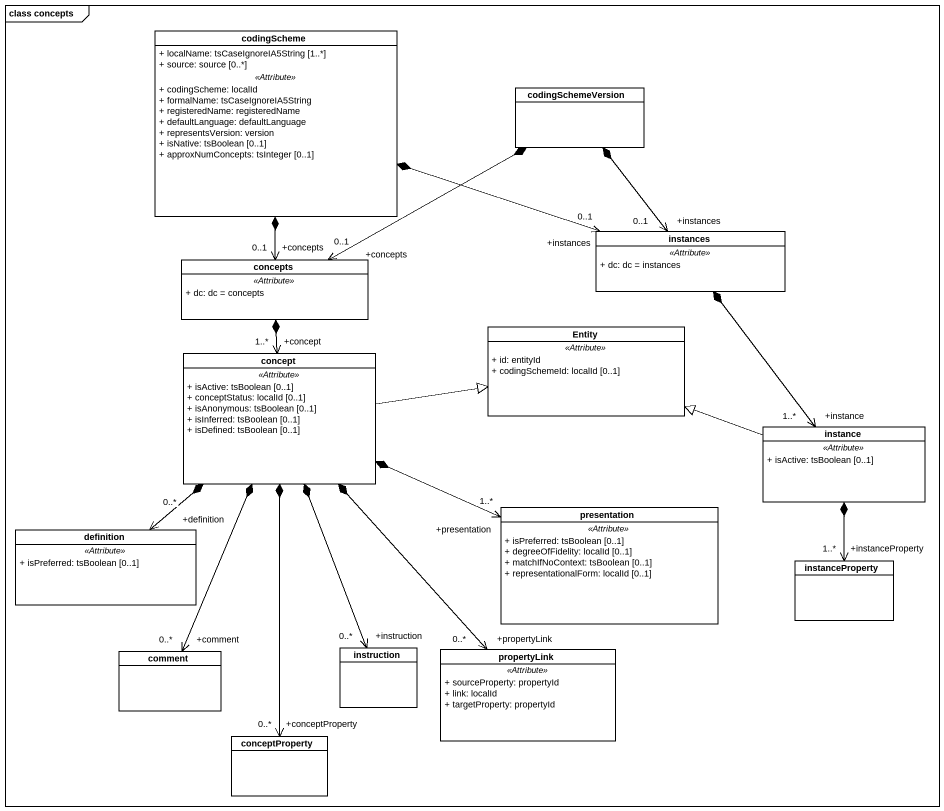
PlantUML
@startuml
mainframe class concepts
hide circle
hide empty members
skinparam classAttributeIconSize 0
class codingScheme #FFFFFF {
  + localName: tsCaseIgnoreIA5String [1..*]
  + source: source [0..*]
  .. <<Attribute>> ..
  + codingScheme: localId
  + formalName: tsCaseIgnoreIA5String
  + registeredName: registeredName
  + defaultLanguage: defaultLanguage
  + representsVersion: version
  + isNative: tsBoolean [0..1]
  + approxNumConcepts: tsInteger [0..1]
}
class codingSchemeVersion #FFFFFF
class instances #FFFFFF {
  .. <<Attribute>> ..
  + dc: dc = instances
}
class concepts #FFFFFF {
  .. <<Attribute>> ..
  + dc: dc = concepts
}
class "Entity" as Entity_ #FFFFFF {
  .. <<Attribute>> ..
  + id: entityId
  + codingSchemeId: localId [0..1]
}
class concept #FFFFFF {
  .. <<Attribute>> ..
  + isActive: tsBoolean [0..1]
  + conceptStatus: localId [0..1]
  + isAnonymous: tsBoolean [0..1]
  + isInferred: tsBoolean [0..1]
  + isDefined: tsBoolean [0..1]
}
class instance #FFFFFF {
  .. <<Attribute>> ..
  + isActive: tsBoolean [0..1]
}
class presentation #FFFFFF {
  .. <<Attribute>> ..
  + isPreferred: tsBoolean [0..1]
  + degreeOfFidelity: localId [0..1]
  + matchIfNoContext: tsBoolean [0..1]
  + representationalForm: localId [0..1]
}
class definition #FFFFFF {
  .. <<Attribute>> ..
  + isPreferred: tsBoolean [0..1]
}
class instanceProperty #FFFFFF
class comment #FFFFFF
class instruction #FFFFFF
class propertyLink #FFFFFF {
  .. <<Attribute>> ..
  + sourceProperty: propertyId
  + link: localId
  + targetProperty: propertyId
}
class conceptProperty #FFFFFF
instances "+instances\n0..1" <-left-* codingScheme
instances "+instances\n0..1" <-up-* codingSchemeVersion
concepts "+concepts\n0..1" <-up-* codingScheme
concepts "+concepts\n0..1" <-right-* codingSchemeVersion
concept "+concept\n1..*" <-up-* concepts
concept -right-|> Entity_
instance "+instance\n1..*" <-up-* instances
instance -left-|> Entity_
presentation "+presentation\n1..*" <-left-* concept
definition "+definition\n0..*" <-up-* concept
instanceProperty "+instanceProperty\n1..*" <-up-* instance
comment "+comment\n0..*" <-up-* concept
instruction "+instruction\n0..*" <-up-* concept
propertyLink "+propertyLink\n0..*" <-up-* concept
conceptProperty "+conceptProperty\n0..*" <-up-* concept
@enduml
